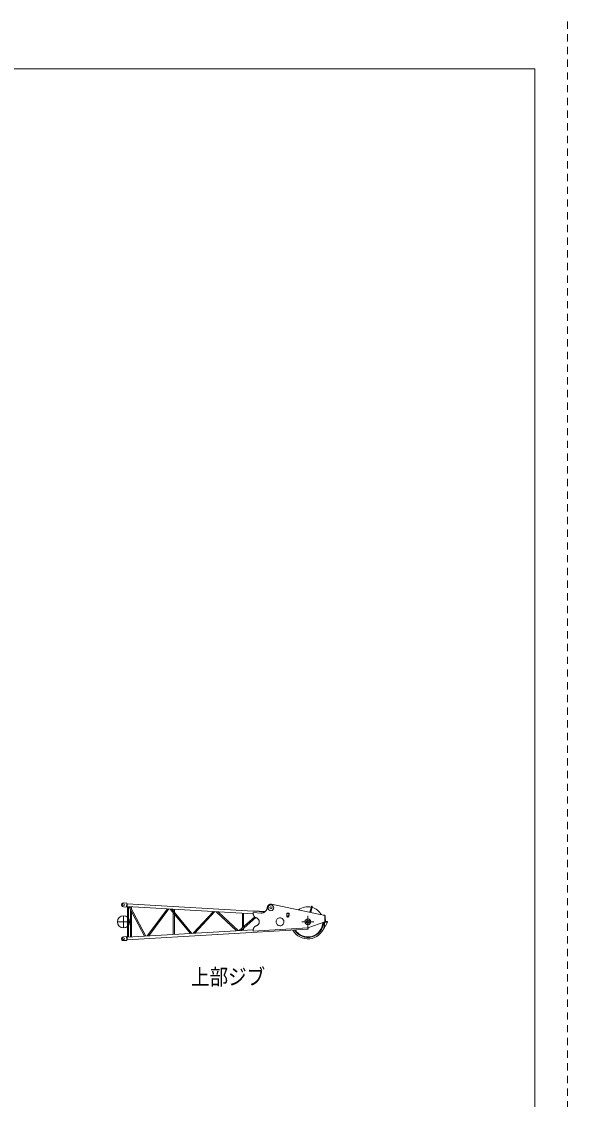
# Model space of a CAD drawing. Units: millimetres on the paper. Extents: x -420 to 420, y -297 to 297.
# Drawn here: x 270.1 to 420.5, y 0 to 297 of the extents above; entities that cross this region are included whole.
import ezdxf
from ezdxf.enums import TextEntityAlignment as Align

# ---------------------------------------------------------------- set-up
doc = ezdxf.new("R2010")
doc.units = ezdxf.units.MM
doc.linetypes.add('USER1', pattern=[3.5, 2, -1.5])
doc.linetypes.add('USER2', pattern=[17.5, 13, -1.5, 1.5, -1.5])
doc.layers.add('0-0_0', color=7, linetype='Continuous', lineweight=18)
doc.layers.add('0-1_1', color=7, linetype='Continuous', lineweight=18)
doc.styles.add('ＭＳ ゴシック', font='')
doc.styles.get('ＭＳ ゴシック').set_extended_font_data('MS Gothic')

msp = doc.modelspace()

# ---------------------------------------------------------------- linework, layer by layer
at = {"layer": '0-0_0'}
for p, q in [((298.196, 54.133), (299.095, 54.08)), ((299.095, 54.08), (299.032, 53.015)), ((299.082, 53.86), (299.182, 53.854)), ((299.185, 53.912), (299.141, 53.172)), ((299.185, 53.912), (337.104, 51.68)), ((353.627, 50.711), (338.986, 53.773)), ((298.134, 53.068), (299.032, 53.015)), ((299.045, 53.236), (299.145, 53.23)), ((299.141, 53.172), (333.913, 51.125)), ((299.256, 53.155), (299.256, 44.732)), ((299.574, 53.146), (299.574, 44.732)), ((303.924, 44.998), (299.646, 53.142)), ((304.273, 45.018), (300.017, 53.12)), ((300.089, 52.298), (300.089, 44.781)), ((300.407, 53.106), (300.407, 52.377)), ((300.407, 51.692), (300.407, 44.781)), ((310.258, 52.517), (304.724, 45.045)), ((310.638, 52.495), (305.139, 45.069)), ((316.602, 45.744), (311.065, 52.47)), ((316.995, 45.767), (311.498, 52.444)), ((311.872, 52.413), (311.872, 51.99)), ((311.872, 51.489), (311.872, 45.475)), ((312.191, 52.413), (312.191, 51.603)), ((312.191, 51.102), (312.191, 45.475)), ((322.942, 51.771), (317.402, 45.791)), ((323.354, 51.746), (317.861, 45.818)), ((329.28, 46.49), (323.734, 51.724)), ((329.717, 46.516), (324.229, 51.695)), ((330.922, 51.292), (330.922, 47.283)), ((331.241, 51.292), (331.241, 47.563)), ((333.916, 51.943), (333.911, 51.868)), ((336.036, 51.369), (333.912, 51.494)), ((333.912, 51.494), (333.912, 51.18)), ((333.916, 51.943), (337.195, 51.75)), ((343.148, 51.361), (343.148, 51.327)), ((343.148, 51.361), (343.815, 51.361)), ((343.198, 51.277), (343.657, 51.277)), ((343.198, 51.277), (343.198, 50.344)), ((343.732, 51.194), (343.648, 51.277)), ((343.732, 51.202), (343.732, 50.744)), ((343.732, 51.194), (343.732, 50.344)), ((343.782, 50.694), (343.815, 50.694)), ((343.815, 51.361), (343.815, 50.694)), ((349.98, 53.151), (349.554, 51.562)), ((350.189, 53.095), (349.767, 51.518)), ((353.147, 50.811), (353.632, 50.782)), ((353.632, 50.782), (353.627, 50.708)), ((353.627, 50.711), (353.627, 48.944)), ((353.632, 50.711), (353.707, 50.711)), ((353.632, 50.711), (353.632, 48.944)), ((353.707, 50.711), (353.707, 48.944)), ((334.333, 50.282), (330.073, 46.537)), ((334.617, 50.108), (330.59, 46.567)), ((343.198, 50.344), (343.348, 50.194)), ((343.582, 50.194), (343.348, 50.194)), ((343.732, 50.344), (343.582, 50.194)), ((348.956, 47.277), (353.627, 48.944)), ((353.347, 48.844), (354.348, 48.844)), ((353.482, 48.844), (353.482, 47.177)), ((353.582, 48.844), (353.582, 47.177)), ((353.582, 47.677), (353.748, 47.677)), ((353.632, 48.944), (353.707, 48.944)), ((353.707, 49.611), (353.707, 48.944)), ((353.707, 49.611), (353.74, 49.611)), ((353.707, 48.944), (354.373, 48.944)), ((353.748, 47.677), (354.315, 48.677)), ((353.79, 49.561), (353.79, 49.102)), ((353.865, 49.027), (354.323, 49.027)), ((354.315, 48.844), (354.315, 48.677)), ((354.348, 48.944), (354.348, 48.844)), ((354.373, 48.977), (354.373, 48.944)), ((298.134, 44.82), (299.032, 44.872)), ((299.095, 43.808), (299.032, 44.872)), ((299.045, 44.652), (299.145, 44.658)), ((333.912, 46.763), (299.141, 44.716)), ((299.185, 43.976), (299.141, 44.716)), ((348.987, 46.907), (299.185, 43.976)), ((330.922, 46.859), (330.922, 46.596)), ((331.241, 47.139), (331.241, 46.596)), ((348.956, 47.277), (333.912, 46.394)), ((333.912, 46.394), (333.912, 46.708)), ((348.987, 46.907), (348.965, 47.28)), ((349.059, 46.957), (348.984, 46.953)), ((349.059, 46.957), (349.038, 47.307)), ((353.482, 47.177), (353.582, 47.177)), ((298.196, 43.755), (299.095, 43.808)), ((299.082, 44.028), (299.182, 44.034))]:
    msp.add_line(p, q, dxfattribs=at)
at = {"layer": '0-0_0', "linetype": 'USER2'}
for p, q in [((298.165, 50.611), (298.165, 47.277)), ((348.965, 50.611), (348.965, 47.277)), ((296.498, 48.944), (299.832, 48.944)), ((347.298, 48.944), (350.632, 48.944))]:
    msp.add_line(p, q, dxfattribs=at)
at = {"layer": '0-0_0'}
for centre, radius in [((298.165, 53.601), 0.258), ((338.798, 52.794), 0.792), ((298.165, 48.944), 1.667), ((338.798, 52.794), 0.3), ((343.465, 50.444), 0.117), ((348.965, 48.944), 0.833), ((348.965, 48.944), 0.458), ((298.165, 44.287), 0.258)]:
    msp.add_circle(centre, radius, dxfattribs=at)
for centre, radius, start, end in [((298.165, 53.601), 0.533, 86.63104, 266.63185), ((338.784, 52.796), 0.999, 132.65133, 138.6909), ((338.784, 52.796), 0.999, 126.61122, 132.65079), ((338.784, 52.796), 0.998, 120.56783, 126.60739), ((338.784, 52.796), 0.998, 114.52131, 120.56088), ((338.784, 52.796), 0.998, 108.47198, 114.51154), ((338.783, 52.796), 0.998, 102.42026, 108.45982), ((338.783, 52.796), 0.998, 96.3667, 102.40626), ((338.783, 52.796), 0.997, 90.31191, 96.35147), ((338.783, 52.796), 0.997, 84.25657, 90.29614), ((338.782, 52.796), 0.997, 78.20139, 84.24096), ((335.079, 51.18), 1.167, 179.99401, 184.58146), ((335.079, 51.18), 1.167, 184.56964, 189.15709), ((335.079, 51.179), 1.167, 189.14572, 193.73317), ((335.078, 51.179), 1.166, 193.72254, 198.31), ((335.078, 51.179), 1.166, 198.30039, 202.88784), ((335.078, 51.179), 1.166, 202.87949, 207.46694), ((335.078, 51.178), 1.166, 207.46006, 212.04752), ((335.078, 51.178), 1.166, 212.04229, 216.62974), ((336.133, 53.029), 1.662, 266.6497, 272.16249), ((336.133, 53.029), 1.662, 272.17685, 277.68965), ((336.133, 53.029), 1.663, 277.70348, 283.21627), ((336.132, 53.029), 1.663, 283.22906, 288.74186), ((336.132, 53.029), 1.663, 288.75313, 294.26593), ((336.131, 53.029), 1.663, 294.27527, 299.78806), ((336.131, 53.029), 1.664, 299.79513, 305.30793), ((336.131, 53.03), 1.664, 305.31246, 310.82525), ((336.13, 53.03), 1.664, 310.82708, 316.33987), ((336.13, 53.03), 1.665, 316.33894, 321.85173), ((336.13, 53.03), 1.665, 321.84806, 327.36086), ((336.13, 53.031), 1.666, 327.3546, 332.86739), ((336.13, 53.031), 1.666, 332.85877, 338.37157), ((336.129, 53.032), 1.666, 338.3609, 343.8737), ((336.129, 53.032), 1.667, 343.86139, 349.37418), ((336.129, 53.032), 1.667, 349.36067, 354.87347), ((338.785, 52.794), 1, 168.83144, 174.87101), ((338.785, 52.794), 1, 162.80673, 168.84629), ((338.785, 52.795), 1, 156.78059, 162.82015), ((338.785, 52.795), 1, 150.75242, 156.79199), ((338.785, 52.795), 0.999, 144.72173, 150.7613), ((338.785, 52.795), 0.999, 138.68812, 144.72769), ((343.198, 51.327), 0.05, 180, 269.99126), ((343.657, 51.202), 0.075, 0, 90), ((343.782, 50.744), 0.05, 180, 270), ((348.965, 48.944), 4.158, 76.4929, 127.99217), ((350.085, 53.123), 0.108, 345.01192, 164.99633), ((348.965, 48.944), 4.158, 28.38053, 73.50715), ((335.078, 51.178), 1.165, 216.6263, 221.21376), ((335.078, 51.178), 1.165, 221.21219, 225.79964), ((335.078, 46.71), 1.165, 134.20088, 138.78828), ((335.078, 51.178), 1.165, 225.79999, 230.38745), ((335.078, 46.71), 1.165, 129.61313, 134.20053), ((335.077, 51.178), 1.165, 230.3897, 234.97716), ((335.077, 46.71), 1.165, 125.02347, 129.61087), ((335.077, 51.177), 1.165, 234.98127, 239.56872), ((335.077, 46.71), 1.165, 120.43196, 125.01936), ((335.077, 51.177), 1.164, 239.57458, 244.16203), ((335.077, 46.71), 1.164, 115.8387, 120.4261), ((335.077, 51.177), 1.164, 244.16948, 248.75694), ((335.077, 46.711), 1.164, 111.24385, 115.83125), ((335.077, 51.177), 1.164, 248.7658, 253.35325), ((335.077, 46.711), 1.164, 106.64758, 111.23498), ((334.41, 48.947), 1.164, 64.17365, 73.34848), ((334.41, 48.941), 1.164, 286.65235, 295.82718), ((334.409, 48.946), 1.164, 54.98396, 64.15879), ((334.409, 48.941), 1.164, 295.84204, 305.01688), ((334.409, 48.946), 1.165, 45.80093, 54.97576), ((334.409, 48.942), 1.165, 305.02507, 314.1999), ((334.408, 48.946), 1.165, 36.6254, 45.80023), ((334.408, 48.942), 1.165, 314.2006, 323.37543), ((334.408, 48.945), 1.166, 27.45743, 36.63226), ((334.408, 48.942), 1.166, 323.36857, 332.5434), ((334.408, 48.945), 1.166, 18.29631, 27.47114), ((334.408, 48.943), 1.166, 332.52969, 341.70452), ((334.408, 48.945), 1.167, 9.14064, 18.31547), ((334.408, 48.943), 1.167, 341.68536, 350.86019), ((334.408, 48.944), 1.167, 359.98848, 9.16331), ((334.408, 48.944), 1.167, 350.83752, 0.01235), ((341.295, 48.944), 1.083, 156.14595, 178.64595), ((341.295, 48.943), 1.083, 178.58863, 201.08863), ((341.295, 48.942), 1.083, 201.04805, 223.54805), ((341.295, 48.945), 1.083, 133.68652, 156.18652), ((341.294, 48.942), 1.081, 223.54798, 246.04798), ((341.294, 48.946), 1.081, 111.18659, 133.68659), ((341.293, 48.941), 1.081, 246.08856, 268.58856), ((341.293, 48.947), 1.081, 88.64602, 111.14602), ((341.292, 48.941), 1.081, 268.64602, 291.14602), ((341.292, 48.947), 1.081, 66.08856, 88.58856), ((341.291, 48.942), 1.081, 291.18659, 313.68659), ((341.291, 48.946), 1.081, 43.54798, 66.04798), ((341.29, 48.942), 1.083, 313.68652, 336.18652), ((341.29, 48.945), 1.083, 21.04805, 43.54805), ((341.29, 48.943), 1.083, 336.14595, 358.64595), ((341.29, 48.944), 1.083, 358.58863, 21.08863), ((348.965, 48.944), 4.717, 208.92285, 343.25518), ((348.965, 48.944), 4.3, 211.6083, 358.26951), ((348.965, 48.944), 4.158, 212.66198, 357.50362), ((353.74, 49.561), 0.05, 0, 90), ((353.865, 49.102), 0.075, 180, 270), ((354.323, 48.977), 0.05, 0, 90), ((298.165, 44.287), 0.533, 93.36815, 273.36896), ((335.079, 46.708), 1.167, 175.41859, 180.00599), ((335.079, 46.708), 1.167, 170.84301, 175.43041), ((335.079, 46.708), 1.167, 166.26698, 170.85438), ((335.078, 46.709), 1.166, 161.69021, 166.27761), ((335.078, 46.709), 1.166, 157.11242, 161.69982), ((335.078, 46.709), 1.166, 152.53337, 157.12077), ((335.078, 46.709), 1.166, 147.95285, 152.54025), ((335.078, 46.71), 1.166, 143.37067, 147.95807), ((335.078, 46.71), 1.165, 138.78671, 143.37411)]:
    msp.add_arc(centre, radius, start, end, dxfattribs=at)
at = {"layer": '0-1_1', "linetype": 'USER1'}
msp.add_line((420.5, 297), (420.5, -297), dxfattribs=at)
at = {"layer": '0-1_1'}
for p, q in [((-411.5, 284), (411.5, 284)), ((411.5, 284), (411.5, -286))]:
    msp.add_line(p, q, dxfattribs=at)

# ---------------------------------------------------------------- texts
at = {"layer": '0-0_0', "style": 'ＭＳ ゴシック', "width": 0.85}
msp.add_text('上部ジブ', height=4.399, dxfattribs=at).set_placement((316.794, 30.266), align=Align.BOTTOM_LEFT)

doc.saveas('drawing.dxf')
